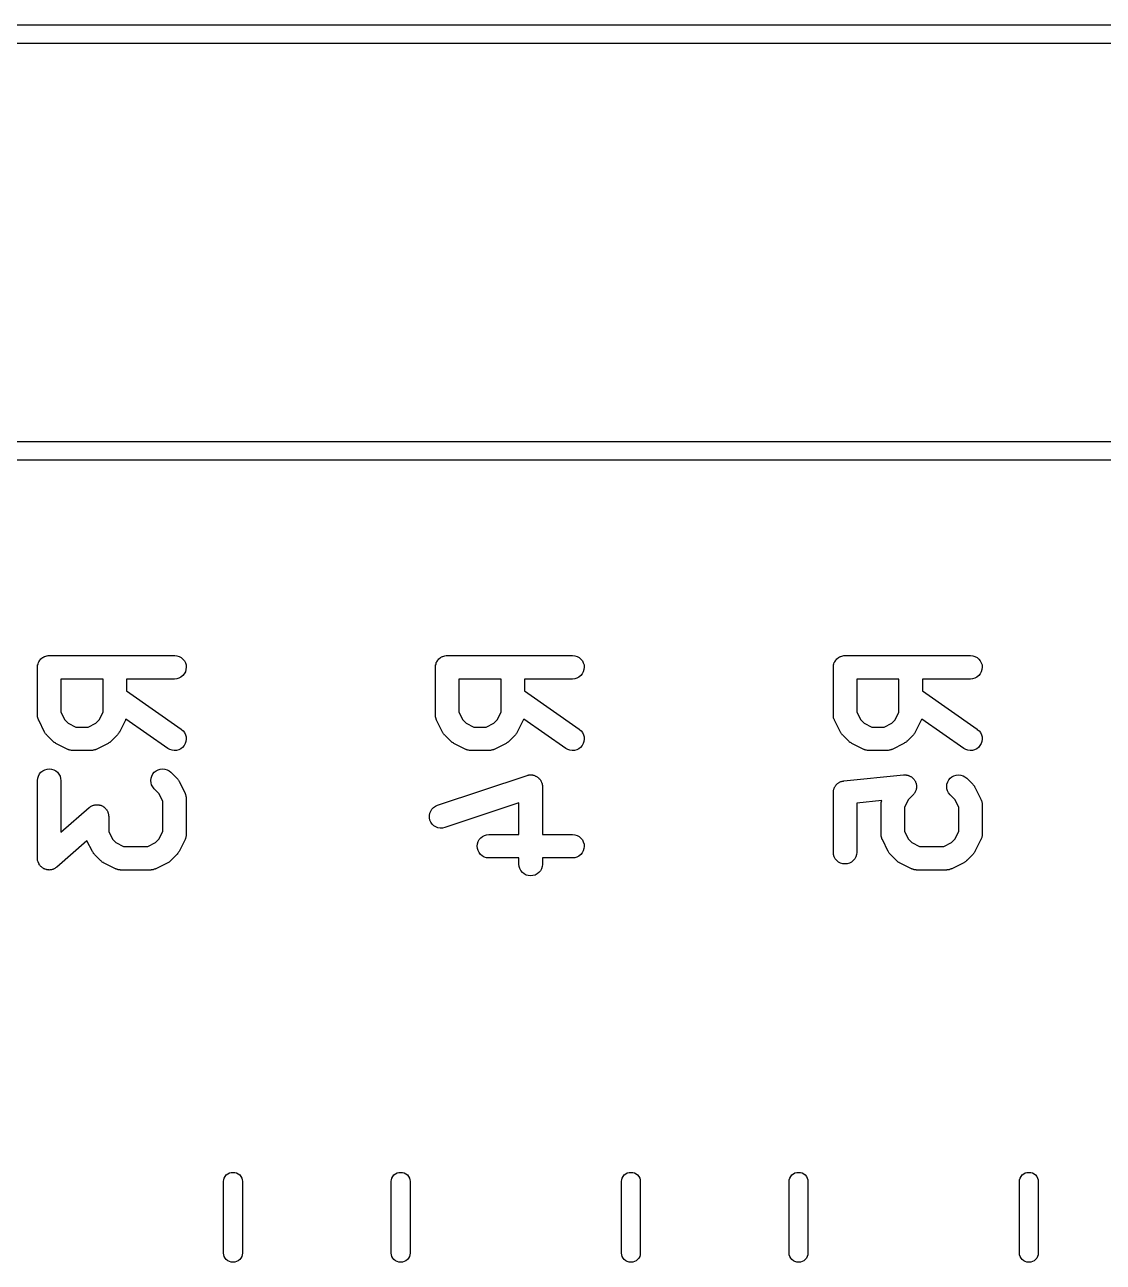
# Model space of a CAD drawing. Extents: x 94.5 to 145.5, y -143.6 to -114.4.
# Drawn here: x 100.37 to 107.25, y -133.51 to -125.61 of the extents above; entities that cross this region are included whole.
import ezdxf

# ---------------------------------------------------------------- set-up
doc = ezdxf.new("R2010")
doc.units = 0
doc.layers.add('BLACK', color=7, linetype='CONTINUOUS')

msp = doc.modelspace()

# ---------------------------------------------------------------- linework, layer by layer
at = {"layer": 'BLACK', "linetype": 'CONTINUOUS'}
for p, q in [((94.5579, -125.61), (142.872, -125.61)), ((142.815, -125.73), (94.615, -125.73)), ((94.615, -128.27), (142.815, -128.27)), ((142.872, -128.39), (94.5579, -128.39)), ((100.506, -129.64), (100.512, -129.638)), ((100.512, -129.638), (100.513, -129.638)), ((100.513, -129.638), (100.52, -129.637)), ((100.513, -129.638), (100.513, -129.638)), ((100.52, -129.637), (100.527, -129.637)), ((100.527, -129.637), (101.327, -129.637)), ((101.327, -129.637), (101.328, -129.637)), ((101.328, -129.637), (101.342, -129.638)), ((101.342, -129.638), (101.356, -129.643)), ((103.046, -129.64), (103.052, -129.638)), ((103.052, -129.638), (103.053, -129.638)), ((103.053, -129.638), (103.06, -129.637)), ((103.053, -129.638), (103.053, -129.638)), ((103.06, -129.637), (103.067, -129.637)), ((103.067, -129.637), (103.867, -129.637)), ((103.867, -129.637), (103.868, -129.637)), ((103.868, -129.637), (103.882, -129.638)), ((103.882, -129.638), (103.896, -129.643)), ((105.586, -129.64), (105.592, -129.638)), ((105.592, -129.638), (105.593, -129.638)), ((105.593, -129.638), (105.6, -129.637)), ((105.593, -129.638), (105.593, -129.638)), ((105.6, -129.637), (105.607, -129.637)), ((105.607, -129.637), (106.407, -129.637)), ((106.407, -129.637), (106.408, -129.637)), ((106.408, -129.637), (106.422, -129.638)), ((106.422, -129.638), (106.436, -129.643)), ((100.452, -129.71), (100.453, -129.703)), ((100.452, -129.711), (100.452, -129.71)), ((100.452, -129.712), (100.452, -129.711)), ((100.452, -129.711), (100.452, -129.711)), ((100.452, -129.711), (100.452, -129.711)), ((100.452, -130.016), (100.452, -129.712)), ((100.453, -129.703), (100.453, -129.696)), ((100.453, -129.696), (100.454, -129.696)), ((100.454, -129.696), (100.456, -129.689)), ((100.454, -129.696), (100.454, -129.696)), ((100.456, -129.689), (100.458, -129.682)), ((100.458, -129.682), (100.461, -129.676)), ((100.458, -129.682), (100.458, -129.682)), ((100.458, -129.682), (100.458, -129.682)), ((100.461, -129.676), (100.465, -129.67)), ((100.465, -129.669), (100.47, -129.664)), ((100.465, -129.67), (100.465, -129.669)), ((100.465, -129.669), (100.465, -129.669)), ((100.47, -129.664), (100.474, -129.658)), ((100.474, -129.658), (100.48, -129.654)), ((100.474, -129.658), (100.474, -129.658)), ((100.474, -129.658), (100.474, -129.658)), ((100.48, -129.654), (100.485, -129.649)), ((100.485, -129.649), (100.486, -129.649)), ((100.486, -129.649), (100.492, -129.645)), ((100.486, -129.649), (100.486, -129.649)), ((100.492, -129.645), (100.498, -129.642)), ((100.498, -129.642), (100.499, -129.642)), ((100.499, -129.642), (100.506, -129.64)), ((100.499, -129.642), (100.499, -129.642)), ((101.356, -129.643), (101.369, -129.65)), ((101.369, -129.65), (101.38, -129.659)), ((101.38, -129.659), (101.39, -129.67)), ((101.39, -129.67), (101.396, -129.683)), ((101.396, -129.683), (101.401, -129.697)), ((101.402, -129.712), (101.4, -129.727)), ((101.401, -129.697), (101.402, -129.712)), ((102.992, -129.71), (102.993, -129.703)), ((102.992, -129.711), (102.992, -129.71)), ((102.992, -129.712), (102.992, -129.711)), ((102.992, -129.711), (102.992, -129.711)), ((102.992, -129.711), (102.992, -129.711)), ((102.992, -130.016), (102.992, -129.712)), ((102.993, -129.703), (102.993, -129.696)), ((102.993, -129.696), (102.994, -129.696)), ((102.994, -129.696), (102.996, -129.689)), ((102.994, -129.696), (102.994, -129.696)), ((102.996, -129.689), (102.998, -129.682)), ((102.998, -129.682), (103.001, -129.676)), ((102.998, -129.682), (102.998, -129.682)), ((102.998, -129.682), (102.998, -129.682)), ((103.001, -129.676), (103.005, -129.67)), ((103.005, -129.669), (103.01, -129.664)), ((103.005, -129.67), (103.005, -129.669)), ((103.005, -129.669), (103.005, -129.669)), ((103.01, -129.664), (103.014, -129.658)), ((103.014, -129.658), (103.02, -129.654)), ((103.014, -129.658), (103.014, -129.658)), ((103.014, -129.658), (103.014, -129.658)), ((103.02, -129.654), (103.025, -129.649)), ((103.025, -129.649), (103.026, -129.649)), ((103.026, -129.649), (103.032, -129.645)), ((103.026, -129.649), (103.026, -129.649)), ((103.032, -129.645), (103.038, -129.642)), ((103.038, -129.642), (103.039, -129.642)), ((103.039, -129.642), (103.046, -129.64)), ((103.039, -129.642), (103.039, -129.642)), ((103.896, -129.643), (103.909, -129.65)), ((103.909, -129.65), (103.92, -129.659)), ((103.92, -129.659), (103.93, -129.67)), ((103.93, -129.67), (103.936, -129.683)), ((103.936, -129.683), (103.941, -129.697)), ((103.942, -129.712), (103.94, -129.727)), ((103.941, -129.697), (103.942, -129.712)), ((105.532, -129.71), (105.533, -129.703)), ((105.532, -129.711), (105.532, -129.71)), ((105.532, -129.712), (105.532, -129.711)), ((105.532, -129.711), (105.532, -129.711)), ((105.532, -129.711), (105.532, -129.711)), ((105.532, -130.016), (105.532, -129.712)), ((105.533, -129.703), (105.533, -129.696)), ((105.533, -129.696), (105.534, -129.696)), ((105.534, -129.696), (105.536, -129.689)), ((105.534, -129.696), (105.534, -129.696)), ((105.536, -129.689), (105.538, -129.682)), ((105.538, -129.682), (105.541, -129.676)), ((105.538, -129.682), (105.538, -129.682)), ((105.538, -129.682), (105.538, -129.682)), ((105.541, -129.676), (105.545, -129.67)), ((105.545, -129.669), (105.55, -129.664)), ((105.545, -129.67), (105.545, -129.669)), ((105.545, -129.669), (105.545, -129.669)), ((105.55, -129.664), (105.554, -129.658)), ((105.554, -129.658), (105.56, -129.654)), ((105.554, -129.658), (105.554, -129.658)), ((105.554, -129.658), (105.554, -129.658)), ((105.56, -129.654), (105.565, -129.649)), ((105.565, -129.649), (105.566, -129.649)), ((105.566, -129.649), (105.572, -129.645)), ((105.566, -129.649), (105.566, -129.649)), ((105.572, -129.645), (105.578, -129.642)), ((105.578, -129.642), (105.579, -129.642)), ((105.579, -129.642), (105.586, -129.64)), ((105.579, -129.642), (105.579, -129.642)), ((106.436, -129.643), (106.449, -129.65)), ((106.449, -129.65), (106.46, -129.659)), ((106.46, -129.659), (106.47, -129.67)), ((106.47, -129.67), (106.476, -129.683)), ((106.476, -129.683), (106.481, -129.697)), ((106.482, -129.712), (106.48, -129.727)), ((106.481, -129.697), (106.482, -129.712)), ((100.602, -129.787), (100.602, -129.999)), ((100.871, -129.787), (100.602, -129.787)), ((100.871, -129.999), (100.871, -129.787)), ((101.327, -129.787), (101.021, -129.787)), ((101.021, -129.787), (101.021, -129.863)), ((101.341, -129.785), (101.327, -129.787)), ((101.355, -129.781), (101.341, -129.785)), ((101.368, -129.774), (101.355, -129.781)), ((101.38, -129.765), (101.368, -129.774)), ((101.389, -129.753), (101.38, -129.765)), ((101.396, -129.741), (101.389, -129.753)), ((101.4, -129.727), (101.396, -129.741)), ((103.142, -129.787), (103.142, -129.999)), ((103.411, -129.787), (103.142, -129.787)), ((103.411, -129.999), (103.411, -129.787)), ((103.867, -129.787), (103.561, -129.787)), ((103.561, -129.787), (103.561, -129.863)), ((103.881, -129.785), (103.867, -129.787)), ((103.895, -129.781), (103.881, -129.785)), ((103.908, -129.774), (103.895, -129.781)), ((103.92, -129.765), (103.908, -129.774)), ((103.929, -129.753), (103.92, -129.765)), ((103.936, -129.741), (103.929, -129.753)), ((103.94, -129.727), (103.936, -129.741)), ((105.682, -129.787), (105.682, -129.999)), ((105.951, -129.787), (105.682, -129.787)), ((105.951, -129.999), (105.951, -129.787)), ((106.407, -129.787), (106.101, -129.787)), ((106.101, -129.787), (106.101, -129.863)), ((106.421, -129.785), (106.407, -129.787)), ((106.435, -129.781), (106.421, -129.785)), ((106.448, -129.774), (106.435, -129.781)), ((106.46, -129.765), (106.448, -129.774)), ((106.469, -129.753), (106.46, -129.765)), ((106.476, -129.741), (106.469, -129.753)), ((106.48, -129.727), (106.476, -129.741)), ((101.021, -129.863), (101.37, -130.107)), ((103.561, -129.863), (103.91, -130.107)), ((106.101, -129.863), (106.45, -130.107)), ((100.452, -130.018), (100.452, -130.016)), ((100.452, -130.021), (100.452, -130.018)), ((100.453, -130.026), (100.452, -130.021)), ((100.453, -130.031), (100.453, -130.026)), ((100.454, -130.033), (100.453, -130.031)), ((100.454, -130.035), (100.454, -130.033)), ((100.602, -129.999), (100.627, -130.048)), ((100.846, -130.048), (100.871, -129.999)), ((102.992, -130.018), (102.992, -130.016)), ((102.992, -130.021), (102.992, -130.018)), ((102.993, -130.026), (102.992, -130.021)), ((102.993, -130.031), (102.993, -130.026)), ((102.994, -130.033), (102.993, -130.031)), ((102.994, -130.035), (102.994, -130.033)), ((103.142, -129.999), (103.167, -130.048)), ((103.386, -130.048), (103.411, -129.999)), ((105.532, -130.018), (105.532, -130.016)), ((105.532, -130.021), (105.532, -130.018)), ((105.533, -130.026), (105.532, -130.021)), ((105.533, -130.031), (105.533, -130.026)), ((105.534, -130.033), (105.533, -130.031)), ((105.534, -130.035), (105.534, -130.033)), ((105.682, -129.999), (105.707, -130.048)), ((105.926, -130.048), (105.951, -129.999)), ((100.456, -130.04), (100.454, -130.035)), ((100.458, -130.045), (100.456, -130.04)), ((100.459, -130.047), (100.458, -130.045)), ((100.459, -130.049), (100.459, -130.047)), ((100.46, -130.05), (100.459, -130.049)), ((100.498, -130.126), (100.46, -130.05)), ((100.627, -130.048), (100.648, -130.069)), ((100.648, -130.069), (100.697, -130.094)), ((100.697, -130.094), (100.776, -130.094)), ((100.776, -130.094), (100.825, -130.069)), ((100.825, -130.069), (100.846, -130.048)), ((101.013, -130.05), (100.975, -130.126)), ((101.014, -130.048), (101.013, -130.05)), ((101.015, -130.046), (101.014, -130.048)), ((101.016, -130.043), (101.015, -130.046)), ((101.284, -130.23), (101.016, -130.043)), ((101.37, -130.107), (101.371, -130.108)), ((101.371, -130.108), (101.382, -130.118)), ((102.996, -130.04), (102.994, -130.035)), ((102.998, -130.045), (102.996, -130.04)), ((102.999, -130.047), (102.998, -130.045)), ((102.999, -130.049), (102.999, -130.047)), ((103, -130.05), (102.999, -130.049)), ((103.038, -130.126), (103, -130.05)), ((103.167, -130.048), (103.188, -130.069)), ((103.188, -130.069), (103.237, -130.094)), ((103.237, -130.094), (103.316, -130.094)), ((103.316, -130.094), (103.365, -130.069)), ((103.365, -130.069), (103.386, -130.048)), ((103.553, -130.05), (103.515, -130.126)), ((103.554, -130.048), (103.553, -130.05)), ((103.555, -130.046), (103.554, -130.048)), ((103.556, -130.043), (103.555, -130.046)), ((103.824, -130.23), (103.556, -130.043)), ((103.91, -130.107), (103.911, -130.108)), ((103.911, -130.108), (103.922, -130.118)), ((105.536, -130.04), (105.534, -130.035)), ((105.538, -130.045), (105.536, -130.04)), ((105.539, -130.047), (105.538, -130.045)), ((105.539, -130.049), (105.539, -130.047)), ((105.54, -130.05), (105.539, -130.049)), ((105.578, -130.126), (105.54, -130.05)), ((105.707, -130.048), (105.728, -130.069)), ((105.728, -130.069), (105.777, -130.094)), ((105.777, -130.094), (105.856, -130.094)), ((105.856, -130.094), (105.905, -130.069)), ((105.905, -130.069), (105.926, -130.048)), ((106.093, -130.05), (106.055, -130.126)), ((106.094, -130.048), (106.093, -130.05)), ((106.095, -130.046), (106.094, -130.048)), ((106.096, -130.043), (106.095, -130.046)), ((106.364, -130.23), (106.096, -130.043)), ((106.45, -130.107), (106.451, -130.108)), ((106.451, -130.108), (106.462, -130.118)), ((100.5, -130.13), (100.498, -130.126)), ((100.502, -130.133), (100.5, -130.13)), ((100.504, -130.136), (100.502, -130.133)), ((100.506, -130.138), (100.504, -130.136)), ((100.509, -130.141), (100.506, -130.138)), ((100.511, -130.145), (100.509, -130.141)), ((100.512, -130.146), (100.511, -130.145)), ((100.55, -130.184), (100.512, -130.146)), ((100.553, -130.186), (100.55, -130.184)), ((100.556, -130.189), (100.553, -130.186)), ((100.559, -130.191), (100.556, -130.189)), ((100.561, -130.193), (100.559, -130.191)), ((100.916, -130.19), (100.913, -130.192)), ((100.919, -130.187), (100.916, -130.19)), ((100.922, -130.184), (100.919, -130.187)), ((100.923, -130.184), (100.922, -130.184)), ((100.961, -130.146), (100.923, -130.184)), ((100.964, -130.142), (100.961, -130.146)), ((100.966, -130.139), (100.964, -130.142)), ((100.968, -130.137), (100.966, -130.139)), ((100.97, -130.134), (100.968, -130.137)), ((100.972, -130.13), (100.97, -130.134)), ((100.974, -130.127), (100.972, -130.13)), ((100.975, -130.126), (100.974, -130.127)), ((101.382, -130.118), (101.391, -130.129)), ((101.391, -130.129), (101.397, -130.142)), ((101.4, -130.186), (101.395, -130.199)), ((101.397, -130.142), (101.401, -130.156)), ((101.402, -130.171), (101.4, -130.186)), ((101.401, -130.156), (101.402, -130.171)), ((103.04, -130.13), (103.038, -130.126)), ((103.042, -130.133), (103.04, -130.13)), ((103.044, -130.136), (103.042, -130.133)), ((103.046, -130.138), (103.044, -130.136)), ((103.049, -130.141), (103.046, -130.138)), ((103.051, -130.145), (103.049, -130.141)), ((103.052, -130.146), (103.051, -130.145)), ((103.09, -130.184), (103.052, -130.146)), ((103.093, -130.186), (103.09, -130.184)), ((103.096, -130.189), (103.093, -130.186)), ((103.099, -130.191), (103.096, -130.189)), ((103.101, -130.193), (103.099, -130.191)), ((103.456, -130.19), (103.453, -130.192)), ((103.459, -130.187), (103.456, -130.19)), ((103.462, -130.184), (103.459, -130.187)), ((103.463, -130.184), (103.462, -130.184)), ((103.501, -130.146), (103.463, -130.184)), ((103.504, -130.142), (103.501, -130.146)), ((103.506, -130.139), (103.504, -130.142)), ((103.508, -130.137), (103.506, -130.139)), ((103.51, -130.134), (103.508, -130.137)), ((103.512, -130.13), (103.51, -130.134)), ((103.514, -130.127), (103.512, -130.13)), ((103.515, -130.126), (103.514, -130.127)), ((103.922, -130.118), (103.931, -130.129)), ((103.931, -130.129), (103.937, -130.142)), ((103.94, -130.186), (103.935, -130.199)), ((103.937, -130.142), (103.941, -130.156)), ((103.942, -130.171), (103.94, -130.186)), ((103.941, -130.156), (103.942, -130.171)), ((105.58, -130.13), (105.578, -130.126)), ((105.582, -130.133), (105.58, -130.13)), ((105.584, -130.136), (105.582, -130.133)), ((105.586, -130.138), (105.584, -130.136)), ((105.589, -130.141), (105.586, -130.138)), ((105.591, -130.145), (105.589, -130.141)), ((105.592, -130.146), (105.591, -130.145)), ((105.63, -130.184), (105.592, -130.146)), ((105.633, -130.186), (105.63, -130.184)), ((105.636, -130.189), (105.633, -130.186)), ((105.639, -130.191), (105.636, -130.189)), ((105.641, -130.193), (105.639, -130.191)), ((105.996, -130.19), (105.993, -130.192)), ((105.999, -130.187), (105.996, -130.19)), ((106.002, -130.184), (105.999, -130.187)), ((106.003, -130.184), (106.002, -130.184)), ((106.041, -130.146), (106.003, -130.184)), ((106.044, -130.142), (106.041, -130.146)), ((106.046, -130.139), (106.044, -130.142)), ((106.048, -130.137), (106.046, -130.139)), ((106.05, -130.134), (106.048, -130.137)), ((106.052, -130.13), (106.05, -130.134)), ((106.054, -130.127), (106.052, -130.13)), ((106.055, -130.126), (106.054, -130.127)), ((106.462, -130.118), (106.471, -130.129)), ((106.471, -130.129), (106.477, -130.142)), ((106.48, -130.186), (106.475, -130.199)), ((106.477, -130.142), (106.481, -130.156)), ((106.482, -130.171), (106.48, -130.186)), ((106.481, -130.156), (106.482, -130.171)), ((100.565, -130.195), (100.561, -130.193)), ((100.569, -130.197), (100.565, -130.195)), ((100.57, -130.198), (100.569, -130.197)), ((100.646, -130.236), (100.57, -130.198)), ((100.648, -130.237), (100.646, -130.236)), ((100.65, -130.238), (100.648, -130.237)), ((100.655, -130.239), (100.65, -130.238)), ((100.659, -130.241), (100.655, -130.239)), ((100.662, -130.241), (100.659, -130.241)), ((100.664, -130.242), (100.662, -130.241)), ((100.669, -130.243), (100.664, -130.242)), ((100.674, -130.243), (100.669, -130.243)), ((100.676, -130.243), (100.674, -130.243)), ((100.678, -130.244), (100.676, -130.243)), ((100.679, -130.244), (100.678, -130.244)), ((100.794, -130.244), (100.679, -130.244)), ((100.796, -130.243), (100.794, -130.244)), ((100.798, -130.244), (100.796, -130.243)), ((100.803, -130.243), (100.798, -130.244)), ((100.808, -130.242), (100.803, -130.243)), ((100.81, -130.242), (100.808, -130.242)), ((100.812, -130.241), (100.81, -130.242)), ((100.817, -130.239), (100.812, -130.241)), ((100.822, -130.238), (100.817, -130.239)), ((100.824, -130.237), (100.822, -130.238)), ((100.826, -130.236), (100.824, -130.237)), ((100.827, -130.236), (100.826, -130.236)), ((100.903, -130.198), (100.827, -130.236)), ((100.907, -130.195), (100.903, -130.198)), ((100.911, -130.193), (100.907, -130.195)), ((100.913, -130.192), (100.911, -130.193)), ((101.297, -130.237), (101.284, -130.23)), ((101.311, -130.242), (101.297, -130.237)), ((101.325, -130.244), (101.311, -130.242)), ((101.34, -130.243), (101.325, -130.244)), ((101.354, -130.239), (101.34, -130.243)), ((101.367, -130.232), (101.354, -130.239)), ((101.378, -130.223), (101.367, -130.232)), ((101.388, -130.212), (101.378, -130.223)), ((101.395, -130.199), (101.388, -130.212)), ((103.105, -130.195), (103.101, -130.193)), ((103.109, -130.197), (103.105, -130.195)), ((103.11, -130.198), (103.109, -130.197)), ((103.186, -130.236), (103.11, -130.198)), ((103.188, -130.237), (103.186, -130.236)), ((103.19, -130.238), (103.188, -130.237)), ((103.195, -130.239), (103.19, -130.238)), ((103.199, -130.241), (103.195, -130.239)), ((103.202, -130.241), (103.199, -130.241)), ((103.204, -130.242), (103.202, -130.241)), ((103.209, -130.243), (103.204, -130.242)), ((103.214, -130.243), (103.209, -130.243)), ((103.216, -130.243), (103.214, -130.243)), ((103.218, -130.244), (103.216, -130.243)), ((103.219, -130.244), (103.218, -130.244)), ((103.334, -130.244), (103.219, -130.244)), ((103.336, -130.243), (103.334, -130.244)), ((103.338, -130.244), (103.336, -130.243)), ((103.343, -130.243), (103.338, -130.244)), ((103.348, -130.242), (103.343, -130.243)), ((103.35, -130.242), (103.348, -130.242)), ((103.352, -130.241), (103.35, -130.242)), ((103.357, -130.239), (103.352, -130.241)), ((103.362, -130.238), (103.357, -130.239)), ((103.364, -130.237), (103.362, -130.238)), ((103.366, -130.236), (103.364, -130.237)), ((103.367, -130.236), (103.366, -130.236)), ((103.443, -130.198), (103.367, -130.236)), ((103.447, -130.195), (103.443, -130.198)), ((103.451, -130.193), (103.447, -130.195)), ((103.453, -130.192), (103.451, -130.193)), ((103.837, -130.237), (103.824, -130.23)), ((103.851, -130.242), (103.837, -130.237)), ((103.865, -130.244), (103.851, -130.242)), ((103.88, -130.243), (103.865, -130.244)), ((103.894, -130.239), (103.88, -130.243)), ((103.907, -130.232), (103.894, -130.239)), ((103.918, -130.223), (103.907, -130.232)), ((103.928, -130.212), (103.918, -130.223)), ((103.935, -130.199), (103.928, -130.212)), ((105.645, -130.195), (105.641, -130.193)), ((105.649, -130.197), (105.645, -130.195)), ((105.65, -130.198), (105.649, -130.197)), ((105.726, -130.236), (105.65, -130.198)), ((105.728, -130.237), (105.726, -130.236)), ((105.73, -130.238), (105.728, -130.237)), ((105.735, -130.239), (105.73, -130.238)), ((105.739, -130.241), (105.735, -130.239)), ((105.742, -130.241), (105.739, -130.241)), ((105.744, -130.242), (105.742, -130.241)), ((105.749, -130.243), (105.744, -130.242)), ((105.754, -130.243), (105.749, -130.243)), ((105.756, -130.243), (105.754, -130.243)), ((105.758, -130.244), (105.756, -130.243)), ((105.759, -130.244), (105.758, -130.244)), ((105.874, -130.244), (105.759, -130.244)), ((105.876, -130.243), (105.874, -130.244)), ((105.878, -130.244), (105.876, -130.243)), ((105.883, -130.243), (105.878, -130.244)), ((105.888, -130.242), (105.883, -130.243)), ((105.89, -130.242), (105.888, -130.242)), ((105.892, -130.241), (105.89, -130.242)), ((105.897, -130.239), (105.892, -130.241)), ((105.902, -130.238), (105.897, -130.239)), ((105.904, -130.237), (105.902, -130.238)), ((105.906, -130.236), (105.904, -130.237)), ((105.907, -130.236), (105.906, -130.236)), ((105.983, -130.198), (105.907, -130.236)), ((105.987, -130.195), (105.983, -130.198)), ((105.991, -130.193), (105.987, -130.195)), ((105.993, -130.192), (105.991, -130.193)), ((106.377, -130.237), (106.364, -130.23)), ((106.391, -130.242), (106.377, -130.237)), ((106.405, -130.244), (106.391, -130.242)), ((106.42, -130.243), (106.405, -130.244)), ((106.434, -130.239), (106.42, -130.243)), ((106.447, -130.232), (106.434, -130.239)), ((106.458, -130.223), (106.447, -130.232)), ((106.468, -130.212), (106.458, -130.223)), ((106.475, -130.199), (106.468, -130.212)), ((100.452, -130.434), (100.454, -130.42)), ((100.454, -130.42), (100.458, -130.406)), ((100.458, -130.406), (100.465, -130.393)), ((100.465, -130.393), (100.474, -130.382)), ((100.474, -130.382), (100.486, -130.373)), ((100.486, -130.373), (100.499, -130.366)), ((100.499, -130.366), (100.513, -130.362)), ((100.513, -130.362), (100.527, -130.36)), ((100.527, -130.36), (100.542, -130.362)), ((100.542, -130.362), (100.556, -130.366)), ((100.556, -130.366), (100.569, -130.373)), ((100.569, -130.373), (100.58, -130.382)), ((100.58, -130.382), (100.589, -130.394)), ((100.589, -130.394), (100.596, -130.407)), ((100.596, -130.407), (100.6, -130.421)), ((100.6, -130.421), (100.602, -130.435)), ((101.176, -130.435), (101.177, -130.42)), ((101.177, -130.42), (101.182, -130.406)), ((101.182, -130.406), (101.189, -130.393)), ((101.189, -130.393), (101.198, -130.382)), ((101.198, -130.382), (101.209, -130.373)), ((101.209, -130.373), (101.222, -130.366)), ((101.222, -130.366), (101.236, -130.362)), ((101.236, -130.362), (101.251, -130.36)), ((101.251, -130.36), (101.266, -130.362)), ((101.266, -130.362), (101.28, -130.366)), ((101.28, -130.366), (101.292, -130.373)), ((101.292, -130.373), (101.304, -130.382)), ((101.304, -130.382), (101.342, -130.42)), ((101.342, -130.42), (101.343, -130.421)), ((101.343, -130.421), (101.345, -130.424)), ((101.345, -130.424), (101.348, -130.427)), ((101.348, -130.427), (101.35, -130.43)), ((103.005, -130.593), (103.577, -130.402)), ((103.577, -130.402), (103.578, -130.402)), ((103.578, -130.402), (103.582, -130.401)), ((103.582, -130.401), (103.586, -130.4)), ((103.586, -130.4), (103.589, -130.399)), ((103.589, -130.399), (103.592, -130.399)), ((103.592, -130.399), (103.596, -130.399)), ((103.596, -130.399), (103.601, -130.398)), ((103.601, -130.398), (103.604, -130.399)), ((103.604, -130.399), (103.606, -130.399)), ((103.606, -130.399), (103.611, -130.399)), ((103.611, -130.399), (103.615, -130.4)), ((103.615, -130.4), (103.618, -130.401)), ((103.618, -130.401), (103.621, -130.401)), ((103.621, -130.401), (103.625, -130.403)), ((103.625, -130.403), (103.629, -130.404)), ((103.629, -130.404), (103.632, -130.406)), ((103.632, -130.406), (103.634, -130.407)), ((103.634, -130.407), (103.638, -130.409)), ((103.638, -130.409), (103.642, -130.411)), ((103.642, -130.411), (103.644, -130.413)), ((103.644, -130.413), (103.647, -130.415)), ((103.647, -130.415), (103.65, -130.418)), ((103.65, -130.418), (103.653, -130.421)), ((103.653, -130.421), (103.655, -130.423)), ((103.655, -130.423), (103.657, -130.425)), ((103.657, -130.425), (103.66, -130.428)), ((103.66, -130.428), (103.663, -130.432)), ((105.599, -130.437), (105.98, -130.399)), ((105.98, -130.399), (105.981, -130.399)), ((105.981, -130.399), (105.985, -130.399)), ((105.985, -130.399), (105.989, -130.398)), ((105.989, -130.398), (105.992, -130.399)), ((105.992, -130.399), (105.996, -130.399)), ((105.996, -130.399), (106, -130.4)), ((106, -130.4), (106.003, -130.4)), ((106.003, -130.4), (106.007, -130.401)), ((106.007, -130.401), (106.01, -130.402)), ((106.01, -130.402), (106.014, -130.403)), ((106.014, -130.403), (106.017, -130.404)), ((106.017, -130.404), (106.02, -130.406)), ((106.02, -130.406), (106.024, -130.408)), ((106.024, -130.408), (106.027, -130.41)), ((106.027, -130.41), (106.03, -130.411)), ((106.03, -130.411), (106.033, -130.414)), ((106.033, -130.414), (106.036, -130.416)), ((106.036, -130.416), (106.038, -130.418)), ((106.038, -130.418), (106.041, -130.421)), ((106.041, -130.421), (106.044, -130.424)), ((106.044, -130.424), (106.046, -130.426)), ((106.046, -130.426), (106.048, -130.429)), ((106.269, -130.431), (106.278, -130.42)), ((106.278, -130.42), (106.289, -130.411)), ((106.289, -130.411), (106.302, -130.404)), ((106.302, -130.404), (106.316, -130.4)), ((106.316, -130.4), (106.331, -130.398)), ((106.331, -130.398), (106.346, -130.4)), ((106.346, -130.4), (106.36, -130.404)), ((106.36, -130.404), (106.372, -130.411)), ((106.372, -130.411), (106.384, -130.42)), ((106.384, -130.42), (106.422, -130.458)), ((100.452, -130.435), (100.452, -130.434)), ((100.452, -130.931), (100.452, -130.435)), ((100.602, -130.435), (100.602, -130.765)), ((101.177, -130.449), (101.176, -130.435)), ((101.181, -130.463), (101.177, -130.449)), ((101.188, -130.476), (101.181, -130.463)), ((101.197, -130.488), (101.188, -130.476)), ((101.198, -130.488), (101.197, -130.488)), ((101.227, -130.518), (101.198, -130.488)), ((101.35, -130.43), (101.352, -130.433)), ((101.352, -130.433), (101.354, -130.436)), ((101.354, -130.436), (101.356, -130.44)), ((101.356, -130.44), (101.394, -130.516)), ((103.663, -130.432), (103.664, -130.434)), ((103.664, -130.434), (103.666, -130.437)), ((103.666, -130.437), (103.667, -130.441)), ((103.667, -130.441), (103.67, -130.445)), ((103.67, -130.445), (103.67, -130.448)), ((103.67, -130.448), (103.672, -130.45)), ((103.672, -130.45), (103.673, -130.455)), ((103.673, -130.455), (103.674, -130.459)), ((103.674, -130.459), (103.674, -130.462)), ((103.674, -130.462), (103.675, -130.465)), ((103.675, -130.465), (103.675, -130.469)), ((103.675, -130.469), (103.675, -130.473)), ((103.675, -130.473), (103.675, -130.779)), ((105.532, -130.504), (105.533, -130.5)), ((105.532, -130.507), (105.532, -130.504)), ((105.532, -130.51), (105.532, -130.507)), ((105.533, -130.5), (105.534, -130.496)), ((105.534, -130.496), (105.535, -130.493)), ((105.535, -130.489), (105.537, -130.486)), ((105.535, -130.493), (105.535, -130.489)), ((105.537, -130.486), (105.538, -130.482)), ((105.538, -130.482), (105.54, -130.479)), ((105.54, -130.479), (105.541, -130.476)), ((105.541, -130.476), (105.543, -130.473)), ((105.543, -130.473), (105.545, -130.469)), ((105.545, -130.469), (105.547, -130.467)), ((105.547, -130.467), (105.549, -130.464)), ((105.549, -130.464), (105.552, -130.461)), ((105.552, -130.461), (105.554, -130.458)), ((105.554, -130.458), (105.557, -130.456)), ((105.557, -130.456), (105.559, -130.453)), ((105.559, -130.453), (105.563, -130.451)), ((105.563, -130.451), (105.566, -130.449)), ((105.566, -130.449), (105.569, -130.447)), ((105.569, -130.447), (105.572, -130.445)), ((105.572, -130.445), (105.575, -130.444)), ((105.575, -130.444), (105.579, -130.442)), ((105.579, -130.442), (105.582, -130.441)), ((105.582, -130.441), (105.585, -130.44)), ((105.585, -130.44), (105.589, -130.439)), ((105.589, -130.439), (105.593, -130.438)), ((105.593, -130.438), (105.596, -130.438)), ((105.596, -130.438), (105.599, -130.437)), ((106.048, -130.429), (106.05, -130.432)), ((106.05, -130.432), (106.052, -130.435)), ((106.052, -130.435), (106.054, -130.439)), ((106.054, -130.439), (106.056, -130.442)), ((106.055, -130.506), (106.054, -130.509)), ((106.057, -130.502), (106.055, -130.506)), ((106.056, -130.442), (106.057, -130.445)), ((106.057, -130.445), (106.058, -130.449)), ((106.058, -130.499), (106.057, -130.502)), ((106.058, -130.449), (106.06, -130.452)), ((106.06, -130.495), (106.058, -130.499)), ((106.06, -130.452), (106.06, -130.456)), ((106.06, -130.456), (106.061, -130.459)), ((106.061, -130.488), (106.06, -130.492)), ((106.06, -130.492), (106.06, -130.495)), ((106.061, -130.459), (106.062, -130.463)), ((106.062, -130.485), (106.061, -130.488)), ((106.062, -130.463), (106.063, -130.466)), ((106.063, -130.474), (106.062, -130.477)), ((106.062, -130.477), (106.062, -130.481)), ((106.062, -130.481), (106.062, -130.485)), ((106.063, -130.466), (106.063, -130.47)), ((106.063, -130.47), (106.063, -130.474)), ((106.256, -130.473), (106.257, -130.458)), ((106.257, -130.487), (106.256, -130.473)), ((106.257, -130.458), (106.262, -130.444)), ((106.261, -130.501), (106.257, -130.487)), ((106.268, -130.514), (106.261, -130.501)), ((106.262, -130.444), (106.269, -130.431)), ((106.422, -130.458), (106.423, -130.459)), ((106.423, -130.459), (106.425, -130.463)), ((106.425, -130.463), (106.428, -130.466)), ((106.428, -130.466), (106.43, -130.468)), ((106.43, -130.468), (106.432, -130.471)), ((106.432, -130.471), (106.434, -130.474)), ((106.434, -130.474), (106.436, -130.478)), ((106.436, -130.478), (106.474, -130.554)), ((101.252, -130.567), (101.227, -130.518)), ((101.252, -130.76), (101.252, -130.567)), ((101.394, -130.516), (101.394, -130.517)), ((101.394, -130.517), (101.395, -130.519)), ((101.395, -130.519), (101.396, -130.521)), ((101.396, -130.521), (101.398, -130.526)), ((101.398, -130.526), (101.399, -130.531)), ((101.399, -130.531), (101.4, -130.533)), ((101.4, -130.533), (101.4, -130.535)), ((101.4, -130.535), (101.401, -130.54)), ((101.401, -130.54), (101.402, -130.545)), ((101.402, -130.545), (101.402, -130.547)), ((101.402, -130.547), (101.402, -130.55)), ((101.402, -130.55), (101.402, -130.778)), ((103.525, -130.577), (103.053, -130.735)), ((103.525, -130.779), (103.525, -130.577)), ((105.532, -130.512), (105.532, -130.51)), ((105.532, -130.892), (105.532, -130.512)), ((105.841, -130.563), (105.682, -130.579)), ((105.682, -130.579), (105.682, -130.892)), ((105.837, -130.582), (105.838, -130.577)), ((105.837, -130.584), (105.837, -130.582)), ((105.837, -130.587), (105.837, -130.584)), ((105.838, -130.572), (105.839, -130.57)), ((105.838, -130.577), (105.838, -130.572)), ((105.839, -130.568), (105.841, -130.563)), ((105.839, -130.57), (105.839, -130.568)), ((106.011, -130.556), (105.987, -130.605)), ((106.041, -130.526), (106.011, -130.556)), ((106.043, -130.524), (106.041, -130.526)), ((106.046, -130.521), (106.043, -130.524)), ((106.048, -130.518), (106.046, -130.521)), ((106.05, -130.515), (106.048, -130.518)), ((106.052, -130.512), (106.05, -130.515)), ((106.054, -130.509), (106.052, -130.512)), ((106.277, -130.526), (106.268, -130.514)), ((106.278, -130.526), (106.277, -130.526)), ((106.307, -130.556), (106.278, -130.526)), ((106.332, -130.605), (106.307, -130.556)), ((106.474, -130.554), (106.474, -130.555)), ((106.474, -130.555), (106.475, -130.557)), ((106.475, -130.557), (106.476, -130.559)), ((106.476, -130.559), (106.478, -130.564)), ((106.478, -130.564), (106.479, -130.569)), ((106.479, -130.569), (106.48, -130.571)), ((106.48, -130.571), (106.48, -130.573)), ((106.48, -130.573), (106.481, -130.578)), ((106.481, -130.578), (106.482, -130.583)), ((106.482, -130.583), (106.482, -130.586)), ((106.482, -130.586), (106.482, -130.588)), ((100.602, -130.765), (100.782, -130.607)), ((100.782, -130.607), (100.783, -130.607)), ((100.783, -130.607), (100.787, -130.604)), ((100.787, -130.604), (100.791, -130.601)), ((100.791, -130.601), (100.793, -130.6)), ((100.793, -130.6), (100.795, -130.598)), ((100.795, -130.598), (100.799, -130.597)), ((100.799, -130.597), (100.804, -130.594)), ((100.804, -130.594), (100.806, -130.594)), ((100.806, -130.594), (100.809, -130.593)), ((100.809, -130.593), (100.813, -130.592)), ((100.813, -130.592), (100.818, -130.59)), ((100.818, -130.59), (100.82, -130.59)), ((100.82, -130.59), (100.823, -130.589)), ((100.823, -130.589), (100.828, -130.589)), ((100.828, -130.589), (100.832, -130.589)), ((100.832, -130.589), (100.835, -130.589)), ((100.835, -130.589), (100.837, -130.589)), ((100.837, -130.589), (100.842, -130.59)), ((100.842, -130.59), (100.847, -130.59)), ((100.847, -130.59), (100.849, -130.591)), ((100.849, -130.591), (100.852, -130.592)), ((100.852, -130.592), (100.856, -130.593)), ((100.856, -130.593), (100.861, -130.595)), ((100.861, -130.595), (100.863, -130.596)), ((100.863, -130.596), (100.865, -130.597)), ((100.865, -130.597), (100.869, -130.599)), ((100.869, -130.599), (100.874, -130.602)), ((100.874, -130.602), (100.876, -130.603)), ((100.876, -130.603), (100.878, -130.605)), ((100.878, -130.605), (100.881, -130.608)), ((100.881, -130.608), (100.885, -130.611)), ((100.885, -130.611), (100.887, -130.613)), ((100.887, -130.613), (100.888, -130.615)), ((100.888, -130.615), (100.891, -130.619)), ((100.891, -130.619), (100.894, -130.622)), ((100.894, -130.622), (100.895, -130.625)), ((100.895, -130.625), (100.897, -130.627)), ((100.897, -130.627), (100.899, -130.631)), ((100.899, -130.631), (100.901, -130.635)), ((100.901, -130.635), (100.902, -130.638)), ((100.902, -130.638), (100.903, -130.64)), ((100.903, -130.64), (100.904, -130.645)), ((100.904, -130.645), (100.905, -130.649)), ((100.905, -130.649), (100.905, -130.652)), ((100.905, -130.652), (100.906, -130.655)), ((100.906, -130.655), (100.906, -130.659)), ((100.906, -130.659), (100.907, -130.664)), ((100.907, -130.664), (100.907, -130.76)), ((102.954, -130.658), (102.957, -130.644)), ((102.954, -130.673), (102.954, -130.658)), ((102.957, -130.644), (102.962, -130.63)), ((102.962, -130.63), (102.97, -130.618)), ((102.97, -130.618), (102.98, -130.607)), ((102.98, -130.607), (102.992, -130.599)), ((102.992, -130.599), (103.005, -130.593)), ((105.837, -130.588), (105.837, -130.587)), ((105.837, -130.778), (105.837, -130.588)), ((105.987, -130.605), (105.987, -130.76)), ((106.332, -130.76), (106.332, -130.605)), ((106.482, -130.588), (106.482, -130.778)), ((102.957, -130.687), (102.954, -130.673)), ((102.963, -130.701), (102.957, -130.687)), ((102.972, -130.713), (102.963, -130.701)), ((102.982, -130.723), (102.972, -130.713)), ((102.995, -130.731), (102.982, -130.723)), ((103.008, -130.736), (102.995, -130.731)), ((103.023, -130.739), (103.008, -130.736)), ((103.037, -130.738), (103.023, -130.739)), ((103.052, -130.735), (103.037, -130.738)), ((103.053, -130.735), (103.052, -130.735)), ((100.768, -130.819), (100.576, -130.987)), ((100.803, -130.888), (100.768, -130.819)), ((100.907, -130.76), (100.931, -130.81)), ((100.931, -130.81), (100.952, -130.831)), ((101.206, -130.831), (101.227, -130.81)), ((101.227, -130.81), (101.252, -130.76)), ((101.394, -130.812), (101.356, -130.888)), ((101.395, -130.81), (101.394, -130.812)), ((101.396, -130.808), (101.395, -130.81)), ((101.397, -130.803), (101.396, -130.808)), ((101.399, -130.798), (101.397, -130.803)), ((101.4, -130.796), (101.399, -130.798)), ((101.401, -130.789), (101.4, -130.794)), ((101.4, -130.794), (101.4, -130.796)), ((101.402, -130.784), (101.401, -130.789)), ((101.402, -130.778), (101.402, -130.779)), ((101.402, -130.779), (101.402, -130.781)), ((101.402, -130.781), (101.402, -130.784)), ((103.264, -130.825), (103.271, -130.812)), ((103.271, -130.812), (103.281, -130.801)), ((103.281, -130.801), (103.292, -130.792)), ((103.292, -130.792), (103.305, -130.785)), ((103.305, -130.785), (103.319, -130.781)), ((103.319, -130.781), (103.334, -130.779)), ((103.334, -130.779), (103.525, -130.779)), ((103.675, -130.779), (103.867, -130.779)), ((103.867, -130.779), (103.868, -130.779)), ((103.868, -130.779), (103.882, -130.781)), ((103.882, -130.781), (103.896, -130.785)), ((103.896, -130.785), (103.909, -130.792)), ((103.909, -130.792), (103.92, -130.802)), ((103.92, -130.802), (103.93, -130.813)), ((103.93, -130.813), (103.936, -130.826)), ((105.837, -130.78), (105.837, -130.778)), ((105.837, -130.783), (105.837, -130.78)), ((105.838, -130.788), (105.837, -130.783)), ((105.838, -130.793), (105.838, -130.788)), ((105.839, -130.795), (105.838, -130.793)), ((105.839, -130.797), (105.839, -130.795)), ((105.841, -130.802), (105.839, -130.797)), ((105.842, -130.807), (105.841, -130.802)), ((105.843, -130.809), (105.842, -130.807)), ((105.844, -130.811), (105.843, -130.809)), ((105.845, -130.812), (105.844, -130.811)), ((105.883, -130.888), (105.845, -130.812)), ((105.987, -130.76), (106.011, -130.81)), ((106.011, -130.81), (106.032, -130.831)), ((106.286, -130.831), (106.307, -130.81)), ((106.307, -130.81), (106.332, -130.76)), ((106.474, -130.812), (106.436, -130.888)), ((106.475, -130.81), (106.474, -130.812)), ((106.476, -130.808), (106.475, -130.81)), ((106.477, -130.803), (106.476, -130.808)), ((106.479, -130.798), (106.477, -130.803)), ((106.48, -130.796), (106.479, -130.798)), ((106.481, -130.789), (106.48, -130.794)), ((106.48, -130.794), (106.48, -130.796)), ((106.482, -130.784), (106.481, -130.789)), ((106.482, -130.778), (106.482, -130.779)), ((106.482, -130.779), (106.482, -130.781)), ((106.482, -130.781), (106.482, -130.784)), ((100.805, -130.891), (100.803, -130.888)), ((100.807, -130.895), (100.805, -130.891)), ((100.809, -130.898), (100.807, -130.895)), ((100.81, -130.9), (100.809, -130.898)), ((100.813, -130.903), (100.81, -130.9)), ((100.952, -130.831), (101.002, -130.856)), ((101.002, -130.856), (101.157, -130.856)), ((101.157, -130.856), (101.206, -130.831)), ((101.347, -130.901), (101.345, -130.904)), ((101.349, -130.899), (101.347, -130.901)), ((101.351, -130.896), (101.349, -130.899)), ((101.353, -130.892), (101.351, -130.896)), ((101.355, -130.889), (101.353, -130.892)), ((101.356, -130.888), (101.355, -130.889)), ((103.259, -130.854), (103.26, -130.839)), ((103.26, -130.868), (103.259, -130.854)), ((103.26, -130.839), (103.264, -130.825)), ((103.264, -130.882), (103.26, -130.868)), ((103.271, -130.895), (103.264, -130.882)), ((103.28, -130.907), (103.271, -130.895)), ((103.929, -130.896), (103.92, -130.908)), ((103.936, -130.883), (103.929, -130.896)), ((103.936, -130.826), (103.941, -130.84)), ((103.94, -130.869), (103.936, -130.883)), ((103.942, -130.855), (103.94, -130.869)), ((103.941, -130.84), (103.942, -130.855)), ((105.533, -130.907), (105.532, -130.892)), ((105.682, -130.894), (105.68, -130.908)), ((105.682, -130.892), (105.682, -130.894)), ((105.885, -130.891), (105.883, -130.888)), ((105.887, -130.895), (105.885, -130.891)), ((105.889, -130.898), (105.887, -130.895)), ((105.89, -130.9), (105.889, -130.898)), ((105.893, -130.903), (105.89, -130.9)), ((106.032, -130.831), (106.082, -130.856)), ((106.082, -130.856), (106.237, -130.856)), ((106.237, -130.856), (106.286, -130.831)), ((106.427, -130.901), (106.425, -130.904)), ((106.429, -130.899), (106.427, -130.901)), ((106.431, -130.896), (106.429, -130.899)), ((106.433, -130.892), (106.431, -130.896)), ((106.435, -130.889), (106.433, -130.892)), ((106.436, -130.888), (106.435, -130.889)), ((100.452, -130.935), (100.452, -130.931)), ((100.452, -130.94), (100.452, -130.935)), ((100.453, -130.943), (100.452, -130.94)), ((100.453, -130.945), (100.453, -130.943)), ((100.455, -130.95), (100.453, -130.945)), ((100.456, -130.954), (100.455, -130.95)), ((100.457, -130.957), (100.456, -130.954)), ((100.458, -130.959), (100.457, -130.957)), ((100.46, -130.963), (100.458, -130.959)), ((100.462, -130.968), (100.46, -130.963)), ((100.463, -130.97), (100.462, -130.968)), ((100.464, -130.972), (100.463, -130.97)), ((100.467, -130.976), (100.464, -130.972)), ((100.47, -130.98), (100.467, -130.976)), ((100.472, -130.981), (100.47, -130.98)), ((100.474, -130.983), (100.472, -130.981)), ((100.816, -130.907), (100.813, -130.903)), ((100.817, -130.907), (100.816, -130.907)), ((100.855, -130.946), (100.817, -130.907)), ((100.858, -130.948), (100.855, -130.946)), ((100.861, -130.951), (100.858, -130.948)), ((100.864, -130.953), (100.861, -130.951)), ((100.866, -130.955), (100.864, -130.953)), ((100.87, -130.957), (100.866, -130.955)), ((100.873, -130.959), (100.87, -130.957)), ((100.874, -130.96), (100.873, -130.959)), ((100.951, -130.998), (100.874, -130.96)), ((101.284, -130.96), (101.208, -130.998)), ((101.288, -130.957), (101.284, -130.96)), ((101.292, -130.955), (101.288, -130.957)), ((101.294, -130.953), (101.292, -130.955)), ((101.297, -130.952), (101.294, -130.953)), ((101.3, -130.949), (101.297, -130.952)), ((101.303, -130.946), (101.3, -130.949)), ((101.304, -130.946), (101.303, -130.946)), ((101.342, -130.907), (101.304, -130.946)), ((101.345, -130.904), (101.342, -130.907)), ((103.291, -130.916), (103.28, -130.907)), ((103.304, -130.923), (103.291, -130.916)), ((103.318, -130.928), (103.304, -130.923)), ((103.333, -130.929), (103.318, -130.928)), ((103.334, -130.929), (103.333, -130.929)), ((103.525, -130.929), (103.334, -130.929)), ((103.525, -130.969), (103.525, -130.929)), ((103.527, -130.983), (103.525, -130.969)), ((103.675, -130.97), (103.674, -130.984)), ((103.867, -130.929), (103.675, -130.929)), ((103.675, -130.929), (103.675, -130.969)), ((103.675, -130.969), (103.675, -130.97)), ((103.881, -130.928), (103.867, -130.929)), ((103.895, -130.924), (103.881, -130.928)), ((103.908, -130.917), (103.895, -130.924)), ((103.92, -130.908), (103.908, -130.917)), ((105.538, -130.921), (105.533, -130.907)), ((105.544, -130.934), (105.538, -130.921)), ((105.554, -130.945), (105.544, -130.934)), ((105.565, -130.955), (105.554, -130.945)), ((105.578, -130.962), (105.565, -130.955)), ((105.592, -130.966), (105.578, -130.962)), ((105.606, -130.967), (105.592, -130.966)), ((105.621, -130.966), (105.606, -130.967)), ((105.635, -130.962), (105.621, -130.966)), ((105.648, -130.955), (105.635, -130.962)), ((105.659, -130.946), (105.648, -130.955)), ((105.669, -130.935), (105.659, -130.946)), ((105.676, -130.922), (105.669, -130.935)), ((105.68, -130.908), (105.676, -130.922)), ((105.896, -130.907), (105.893, -130.903)), ((105.897, -130.907), (105.896, -130.907)), ((105.935, -130.946), (105.897, -130.907)), ((105.938, -130.948), (105.935, -130.946)), ((105.941, -130.951), (105.938, -130.948)), ((105.944, -130.953), (105.941, -130.951)), ((105.946, -130.955), (105.944, -130.953)), ((105.95, -130.957), (105.946, -130.955)), ((105.953, -130.959), (105.95, -130.957)), ((105.954, -130.96), (105.953, -130.959)), ((106.031, -130.998), (105.954, -130.96)), ((106.364, -130.96), (106.288, -130.998)), ((106.368, -130.957), (106.364, -130.96)), ((106.372, -130.955), (106.368, -130.957)), ((106.374, -130.953), (106.372, -130.955)), ((106.377, -130.952), (106.374, -130.953)), ((106.38, -130.949), (106.377, -130.952)), ((106.383, -130.946), (106.38, -130.949)), ((106.384, -130.946), (106.383, -130.946)), ((106.422, -130.907), (106.384, -130.946)), ((106.425, -130.904), (106.422, -130.907)), ((100.477, -130.986), (100.474, -130.983)), ((100.481, -130.99), (100.477, -130.986)), ((100.483, -130.991), (100.481, -130.99)), ((100.485, -130.993), (100.483, -130.991)), ((100.489, -130.995), (100.485, -130.993)), ((100.493, -130.998), (100.489, -130.995)), ((100.496, -130.998), (100.493, -130.998)), ((100.498, -131), (100.496, -130.998)), ((100.502, -131.001), (100.498, -131)), ((100.507, -131.003), (100.502, -131.001)), ((100.509, -131.003), (100.507, -131.003)), ((100.512, -131.004), (100.509, -131.003)), ((100.517, -131.005), (100.512, -131.004)), ((100.521, -131.005), (100.517, -131.005)), ((100.524, -131.005), (100.521, -131.005)), ((100.526, -131.006), (100.524, -131.005)), ((100.531, -131.005), (100.526, -131.006)), ((100.536, -131.005), (100.531, -131.005)), ((100.538, -131.004), (100.536, -131.005)), ((100.541, -131.004), (100.538, -131.004)), ((100.545, -131.003), (100.541, -131.004)), ((100.55, -131.002), (100.545, -131.003)), ((100.552, -131.001), (100.55, -131.002)), ((100.555, -131), (100.552, -131.001)), ((100.559, -130.998), (100.555, -131)), ((100.563, -130.996), (100.559, -130.998)), ((100.566, -130.995), (100.563, -130.996)), ((100.568, -130.993), (100.566, -130.995)), ((100.572, -130.99), (100.568, -130.993)), ((100.575, -130.988), (100.572, -130.99)), ((100.576, -130.987), (100.575, -130.988)), ((100.953, -130.998), (100.951, -130.998)), ((100.955, -131), (100.953, -130.998)), ((100.959, -131.001), (100.955, -131)), ((100.964, -131.003), (100.959, -131.001)), ((100.966, -131.003), (100.964, -131.003)), ((100.968, -131.004), (100.966, -131.003)), ((100.974, -131.005), (100.968, -131.004)), ((100.979, -131.005), (100.974, -131.005)), ((100.981, -131.005), (100.979, -131.005)), ((100.983, -131.006), (100.981, -131.005)), ((100.984, -131.006), (100.983, -131.006)), ((101.175, -131.006), (100.984, -131.006)), ((101.177, -131.005), (101.175, -131.006)), ((101.179, -131.005), (101.177, -131.005)), ((101.184, -131.005), (101.179, -131.005)), ((101.189, -131.004), (101.184, -131.005)), ((101.191, -131.004), (101.189, -131.004)), ((101.193, -131.003), (101.191, -131.004)), ((101.198, -131.001), (101.193, -131.003)), ((101.203, -131), (101.198, -131.001)), ((101.205, -130.999), (101.203, -131)), ((101.207, -130.998), (101.205, -130.999)), ((101.208, -130.998), (101.207, -130.998)), ((103.531, -130.997), (103.527, -130.983)), ((103.538, -131.01), (103.531, -130.997)), ((103.547, -131.022), (103.538, -131.01)), ((103.558, -131.031), (103.547, -131.022)), ((103.571, -131.038), (103.558, -131.031)), ((103.585, -131.042), (103.571, -131.038)), ((103.6, -131.044), (103.585, -131.042)), ((103.614, -131.042), (103.6, -131.044)), ((103.628, -131.038), (103.614, -131.042)), ((103.641, -131.031), (103.628, -131.038)), ((103.653, -131.022), (103.641, -131.031)), ((103.662, -131.011), (103.653, -131.022)), ((103.669, -130.998), (103.662, -131.011)), ((103.674, -130.984), (103.669, -130.998)), ((106.033, -130.998), (106.031, -130.998)), ((106.035, -131), (106.033, -130.998)), ((106.039, -131.001), (106.035, -131)), ((106.044, -131.003), (106.039, -131.001)), ((106.046, -131.003), (106.044, -131.003)), ((106.048, -131.004), (106.046, -131.003)), ((106.054, -131.005), (106.048, -131.004)), ((106.059, -131.005), (106.054, -131.005)), ((106.061, -131.005), (106.059, -131.005)), ((106.063, -131.006), (106.061, -131.005)), ((106.064, -131.006), (106.063, -131.006)), ((106.255, -131.006), (106.064, -131.006)), ((106.257, -131.005), (106.255, -131.006)), ((106.259, -131.005), (106.257, -131.005)), ((106.264, -131.005), (106.259, -131.005)), ((106.269, -131.004), (106.264, -131.005)), ((106.271, -131.004), (106.269, -131.004)), ((106.273, -131.003), (106.271, -131.004)), ((106.278, -131.001), (106.273, -131.003)), ((106.283, -131), (106.278, -131.001)), ((106.285, -130.999), (106.283, -131)), ((106.287, -130.998), (106.285, -130.999)), ((106.288, -130.998), (106.287, -130.998)), ((101.65, -132.962), (101.657, -132.953)), ((101.657, -132.953), (101.667, -132.946)), ((101.667, -132.946), (101.677, -132.94)), ((101.677, -132.94), (101.688, -132.937)), ((101.688, -132.937), (101.7, -132.936)), ((101.7, -132.936), (101.712, -132.937)), ((101.712, -132.937), (101.723, -132.94)), ((101.723, -132.94), (101.733, -132.946)), ((101.733, -132.946), (101.743, -132.953)), ((101.743, -132.953), (101.75, -132.962)), ((102.72, -132.962), (102.727, -132.953)), ((102.727, -132.953), (102.737, -132.946)), ((102.737, -132.946), (102.747, -132.94)), ((102.747, -132.94), (102.758, -132.937)), ((102.758, -132.937), (102.77, -132.936)), ((102.77, -132.936), (102.782, -132.937)), ((102.782, -132.937), (102.793, -132.94)), ((102.793, -132.94), (102.803, -132.946)), ((102.803, -132.946), (102.813, -132.953)), ((102.813, -132.953), (102.82, -132.962)), ((104.19, -132.962), (104.197, -132.953)), ((104.197, -132.953), (104.207, -132.946)), ((104.207, -132.946), (104.217, -132.94)), ((104.217, -132.94), (104.228, -132.937)), ((104.228, -132.937), (104.24, -132.936)), ((104.24, -132.936), (104.252, -132.937)), ((104.252, -132.937), (104.263, -132.94)), ((104.263, -132.94), (104.273, -132.946)), ((104.273, -132.946), (104.283, -132.953)), ((104.283, -132.953), (104.29, -132.962)), ((105.26, -132.962), (105.267, -132.953)), ((105.267, -132.953), (105.277, -132.946)), ((105.277, -132.946), (105.287, -132.94)), ((105.287, -132.94), (105.298, -132.937)), ((105.298, -132.937), (105.31, -132.936)), ((105.31, -132.936), (105.322, -132.937)), ((105.322, -132.937), (105.333, -132.94)), ((105.333, -132.94), (105.343, -132.946)), ((105.343, -132.946), (105.353, -132.953)), ((105.353, -132.953), (105.36, -132.962)), ((106.73, -132.962), (106.737, -132.953)), ((106.737, -132.953), (106.747, -132.946)), ((106.747, -132.946), (106.757, -132.94)), ((106.757, -132.94), (106.768, -132.937)), ((106.768, -132.937), (106.78, -132.936)), ((106.78, -132.936), (106.792, -132.937)), ((106.792, -132.937), (106.803, -132.94)), ((106.803, -132.94), (106.813, -132.946)), ((106.813, -132.946), (106.823, -132.953)), ((106.823, -132.953), (106.83, -132.962)), ((101.64, -132.993), (101.641, -132.984)), ((101.64, -133.453), (101.64, -132.993)), ((101.641, -132.984), (101.644, -132.973)), ((101.644, -132.973), (101.65, -132.962)), ((101.75, -132.962), (101.756, -132.973)), ((101.756, -132.973), (101.759, -132.984)), ((101.759, -132.984), (101.76, -132.993)), ((101.76, -132.993), (101.76, -133.453)), ((102.71, -132.993), (102.711, -132.984)), ((102.71, -133.453), (102.71, -132.993)), ((102.711, -132.984), (102.714, -132.973)), ((102.714, -132.973), (102.72, -132.962)), ((102.82, -132.962), (102.826, -132.973)), ((102.826, -132.973), (102.829, -132.984)), ((102.829, -132.984), (102.83, -132.993)), ((102.83, -132.993), (102.83, -133.453)), ((104.18, -132.993), (104.181, -132.984)), ((104.18, -133.453), (104.18, -132.993)), ((104.181, -132.984), (104.184, -132.973)), ((104.184, -132.973), (104.19, -132.962)), ((104.29, -132.962), (104.296, -132.973)), ((104.296, -132.973), (104.299, -132.984)), ((104.299, -132.984), (104.3, -132.993)), ((104.3, -132.993), (104.3, -133.453)), ((105.25, -132.993), (105.251, -132.984)), ((105.25, -133.453), (105.25, -132.993)), ((105.251, -132.984), (105.254, -132.973)), ((105.254, -132.973), (105.26, -132.962)), ((105.36, -132.962), (105.366, -132.973)), ((105.366, -132.973), (105.369, -132.984)), ((105.369, -132.984), (105.37, -132.993)), ((105.37, -132.993), (105.37, -133.453)), ((106.72, -132.993), (106.721, -132.984)), ((106.72, -133.453), (106.72, -132.993)), ((106.721, -132.984), (106.724, -132.973)), ((106.724, -132.973), (106.73, -132.962)), ((106.83, -132.962), (106.836, -132.973)), ((106.836, -132.973), (106.839, -132.984)), ((106.839, -132.984), (106.84, -132.993)), ((106.84, -132.993), (106.84, -133.453)), ((101.641, -133.462), (101.64, -133.453)), ((101.644, -133.473), (101.641, -133.462)), ((101.65, -133.484), (101.644, -133.473)), ((101.657, -133.493), (101.65, -133.484)), ((101.667, -133.5), (101.657, -133.493)), ((101.677, -133.506), (101.667, -133.5)), ((101.688, -133.509), (101.677, -133.506)), ((101.7, -133.51), (101.688, -133.509)), ((101.712, -133.509), (101.7, -133.51)), ((101.723, -133.506), (101.712, -133.509)), ((101.733, -133.5), (101.723, -133.506)), ((101.743, -133.493), (101.733, -133.5)), ((101.75, -133.484), (101.743, -133.493)), ((101.756, -133.473), (101.75, -133.484)), ((101.759, -133.462), (101.756, -133.473)), ((101.76, -133.453), (101.759, -133.462)), ((102.711, -133.462), (102.71, -133.453)), ((102.714, -133.473), (102.711, -133.462)), ((102.72, -133.484), (102.714, -133.473)), ((102.727, -133.493), (102.72, -133.484)), ((102.737, -133.5), (102.727, -133.493)), ((102.747, -133.506), (102.737, -133.5)), ((102.758, -133.509), (102.747, -133.506)), ((102.77, -133.51), (102.758, -133.509)), ((102.782, -133.509), (102.77, -133.51)), ((102.793, -133.506), (102.782, -133.509)), ((102.803, -133.5), (102.793, -133.506)), ((102.813, -133.493), (102.803, -133.5)), ((102.82, -133.484), (102.813, -133.493)), ((102.826, -133.473), (102.82, -133.484)), ((102.829, -133.462), (102.826, -133.473)), ((102.83, -133.453), (102.829, -133.462)), ((104.181, -133.462), (104.18, -133.453)), ((104.184, -133.473), (104.181, -133.462)), ((104.19, -133.484), (104.184, -133.473)), ((104.197, -133.493), (104.19, -133.484)), ((104.207, -133.5), (104.197, -133.493)), ((104.217, -133.506), (104.207, -133.5)), ((104.228, -133.509), (104.217, -133.506)), ((104.24, -133.51), (104.228, -133.509)), ((104.252, -133.509), (104.24, -133.51)), ((104.263, -133.506), (104.252, -133.509)), ((104.273, -133.5), (104.263, -133.506)), ((104.283, -133.493), (104.273, -133.5)), ((104.29, -133.484), (104.283, -133.493)), ((104.296, -133.473), (104.29, -133.484)), ((104.299, -133.462), (104.296, -133.473)), ((104.3, -133.453), (104.299, -133.462)), ((105.251, -133.462), (105.25, -133.453)), ((105.254, -133.473), (105.251, -133.462)), ((105.26, -133.484), (105.254, -133.473)), ((105.267, -133.493), (105.26, -133.484)), ((105.277, -133.5), (105.267, -133.493)), ((105.287, -133.506), (105.277, -133.5)), ((105.298, -133.509), (105.287, -133.506)), ((105.31, -133.51), (105.298, -133.509)), ((105.322, -133.509), (105.31, -133.51)), ((105.333, -133.506), (105.322, -133.509)), ((105.343, -133.5), (105.333, -133.506)), ((105.353, -133.493), (105.343, -133.5)), ((105.36, -133.484), (105.353, -133.493)), ((105.366, -133.473), (105.36, -133.484)), ((105.369, -133.462), (105.366, -133.473)), ((105.37, -133.453), (105.369, -133.462)), ((106.721, -133.462), (106.72, -133.453)), ((106.724, -133.473), (106.721, -133.462)), ((106.73, -133.484), (106.724, -133.473)), ((106.737, -133.493), (106.73, -133.484)), ((106.747, -133.5), (106.737, -133.493)), ((106.757, -133.506), (106.747, -133.5)), ((106.768, -133.509), (106.757, -133.506)), ((106.78, -133.51), (106.768, -133.509)), ((106.792, -133.509), (106.78, -133.51)), ((106.803, -133.506), (106.792, -133.509)), ((106.813, -133.5), (106.803, -133.506)), ((106.823, -133.493), (106.813, -133.5)), ((106.83, -133.484), (106.823, -133.493)), ((106.836, -133.473), (106.83, -133.484)), ((106.839, -133.462), (106.836, -133.473)), ((106.84, -133.453), (106.839, -133.462))]:
    msp.add_line(p, q, dxfattribs=at)

doc.saveas('drawing.dxf')
